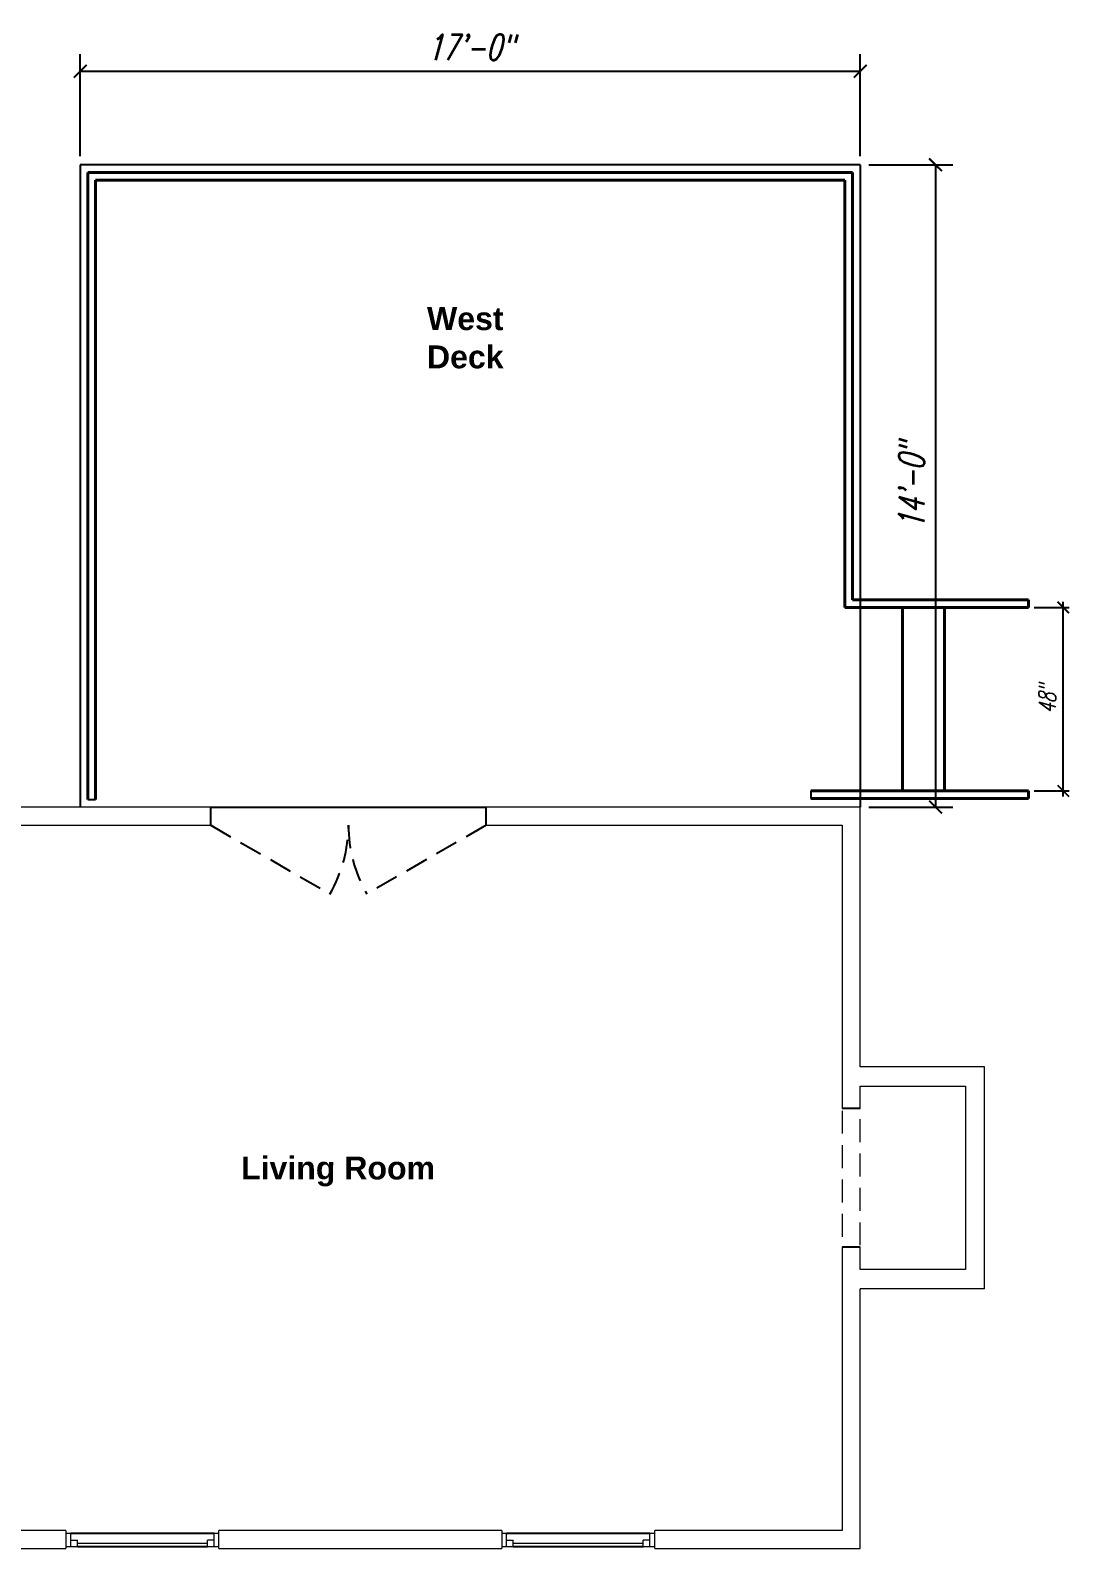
# Model space of a CAD drawing. Extents: x -938 to 746, y -693 to 167.
# Drawn here: x 46 to 317.8, y -230 to 167.2 of the extents above; entities that cross this region are included whole.
import ezdxf

# ---------------------------------------------------------------- set-up
doc = ezdxf.new("R2010")
doc.units = 0
doc.header["$LTSCALE"] = 48
doc.header["$MEASUREMENT"] = 0
doc.linetypes.add('HIDDEN2', pattern=[0.1875, 0.125, -0.0625])
doc.layers.get('Defpoints').update_dxf_attribs({"color": 11})
for name, color, linetype in [('A-Deck-Edge', 2, 'Continuous'), ('A-Deck-Guardrail', 1, 'Continuous'), ('A-DOOR-exs', 30, 'HIDDEN2'), ('A-Stair', 1, 'Continuous'), ('A-WALL-ext-exs', 2, 'Continuous'), ('A-Window-exs', 151, 'Continuous'), ('Dim48', 1, 'Continuous'), ('Dim72', 1, 'Continuous'), ('Layer1', 1, 'Continuous')]:
    doc.layers.add(name, color=color, linetype=linetype)
doc.layers.add('Text-Room Names', color=11, linetype='Continuous', plot=False)
doc.styles.add('Arial_B', font='arialbd.ttf', dxfattribs={"height": 6})
doc.styles.add('ROMANS', font='romans.shx', dxfattribs={"width": 0.7, "oblique": 15})
doc.dimstyles.new('Dim48-in', dxfattribs={"dimscale": 48, "dimtxt": 0.09375, "dimasz": 0.0625, "dimexe": 0.03125, "dimexo": 0.03125, "dimgap": 0.03125, "dimtad": 1, "dimdec": 3, "dimzin": 7, "dimdsep": 46, "dimlunit": 5, "dimtxsty": 'ROMANS', "dimblk1": 'ARCHTICK', "dimblk2": 'ARCHTICK', "dimsah": 1, "dimcen": 0.125, "dimdle": 0.03125, "dimclrd": 256, "dimclre": 256, "dimclrt": 3, "dimadec": 0, "dimazin": 0, "dimtfac": 1, "dimtdec": 3, "dimtmove": 1, "dimatfit": 1, "dimldrblk": 'ARCHTICK', "dimfxl": 1, "dimfrac": 2, "dimtolj": 1, "dimtzin": 0, "dimarcsym": 0})
doc.dimstyles.new('Dim72', dxfattribs={"dimscale": 72, "dimtxt": 0.09375, "dimasz": 0.046875, "dimexe": 0.0625, "dimexo": 0.03125, "dimgap": 0.03125, "dimtad": 1, "dimdec": 3, "dimzin": 1, "dimdsep": 46, "dimlunit": 4, "dimtxsty": 'ROMANS', "dimblk": 'ARCHTICK', "dimcen": 12, "dimclrd": 256, "dimclre": 256, "dimclrt": 3, "dimadec": 4, "dimazin": 0, "dimtfac": 1, "dimtdec": 3, "dimtmove": 1, "dimatfit": 2, "dimldrblk": 'ARCHTICK', "dimfxl": 1, "dimtolj": 1, "dimtzin": 0, "dimarcsym": 0})

# ---------------------------------------------------------------- blocks, each defined once
blk = doc.blocks.new('_ARCHTICK')
at = {"color": 0, "linetype": 'ByBlock', "ltscale": 48, "const_width": 0.15}
blk.add_lwpolyline([(-0.5, -0.5), (0.5, 0.5)], dxfattribs=at)
blk = doc.blocks.new('*D74')
at = {"layer": 'Defpoints', "color": 0, "transparency": 16777216}
for p in [(263, 156.49), (59, 132), (263, 132)]:
    blk.add_point(p, dxfattribs=at)
at = {"layer": 'Dim72', "lineweight": -2, "transparency": 16777216}
for p, q in [((59, 134.25), (59, 160.99)), ((263, 134.25), (263, 160.99)), ((59, 156.49), (263, 156.49))]:
    blk.add_line(p, q, dxfattribs=at)
at = {"layer": 'Dim72', "lineweight": -2, "transparency": 16777216, "xscale": 3.375, "yscale": 3.375, "zscale": 3.375, "rotation": 180}
blk.add_blockref('_ARCHTICK', (59, 156.49), dxfattribs=at)
at = {"layer": 'Dim72', "lineweight": -2, "transparency": 16777216, "xscale": 3.375, "yscale": 3.375, "zscale": 3.375}
blk.add_blockref('_ARCHTICK', (263, 156.49), dxfattribs=at)
at = {"layer": 'Dim72', "color": 3, "transparency": 16777216, "insert": (161, 162.76), "char_height": 6.75, "attachment_point": 5, "style": 'ROMANS'}
blk.add_mtext('\\A1;17\'-0"', dxfattribs=at)
blk = doc.blocks.new('*D75')
at = {"layer": 'Defpoints', "color": 0, "transparency": 16777216}
for p in [(263, 132), (263, -36), (282.69, -36)]:
    blk.add_point(p, dxfattribs=at)
at = {"layer": 'Dim72', "lineweight": -2, "transparency": 16777216}
for p, q in [((265.25, 132), (287.19, 132)), ((282.69, 132), (282.69, -36)), ((265.25, -36), (287.19, -36))]:
    blk.add_line(p, q, dxfattribs=at)
at = {"layer": 'Dim72', "lineweight": -2, "transparency": 16777216, "xscale": 3.375, "yscale": 3.375, "zscale": 3.375}
for p, rotation in [((282.69, 132), 90), ((282.69, -36), 270)]:
    blk.add_blockref('_ARCHTICK', p, dxfattribs=dict(at, rotation=rotation))
at = {"layer": 'Dim72', "color": 3, "transparency": 16777216, "insert": (276.42, 48), "char_height": 6.75, "attachment_point": 5, "rotation": 90, "style": 'ROMANS'}
blk.add_mtext('\\A1;14\'-0"', dxfattribs=at)
blk = doc.blocks.new('*D119')
at = {"layer": 'Defpoints', "color": 0, "transparency": 16777216}
for p in [(307, 16.22), (316.09, 16.22), (307, -31.78)]:
    blk.add_point(p, dxfattribs=at)
at = {"layer": 'Dim48', "lineweight": -2, "transparency": 16777216}
for p, q in [((308.5, 16.22), (317.59, 16.22)), ((316.09, -33.28), (316.09, 17.72)), ((308.5, -31.78), (317.59, -31.78))]:
    blk.add_line(p, q, dxfattribs=at)
at = {"layer": 'Dim48', "lineweight": -2, "transparency": 16777216, "xscale": 3, "yscale": 3, "zscale": 3}
for p, rotation in [((316.09, 16.22), 90), ((316.09, -31.78), 270)]:
    blk.add_blockref('_ARCHTICK', p, dxfattribs=dict(at, rotation=rotation))
at = {"layer": 'Dim48', "color": 3, "transparency": 16777216, "insert": (311.91, -7.78), "char_height": 4.5, "attachment_point": 5, "rotation": 90, "style": 'ROMANS'}
blk.add_mtext('\\A1;48"', dxfattribs=at)

msp = doc.modelspace()

# ---------------------------------------------------------------- linework, layer by layer
at = {"layer": 'A-Deck-Edge'}
for p, q in [((263, 132), (59, 132)), ((59, 132), (59, -36)), ((263, 132), (263, -36))]:
    msp.add_line(p, q, dxfattribs=at)
at = {"layer": 'A-Deck-Guardrail', "lineweight": 40}
for p, q in [((261, 130), (61, 130)), ((61, 130), (61, -34)), ((259, 128), (63, 128)), ((63, 128), (63, -34)), ((259, 16.2178), (259, 128)), ((261, 18.2178), (261, 130))]:
    msp.add_line(p, q, dxfattribs=at)
at = {"layer": 'A-Deck-Guardrail'}
msp.add_line((61, -34), (63, -34), dxfattribs=at)
at = {"layer": 'A-DOOR-exs'}
for p, q in [((93.125, -40.75), (124.3019, -58.75)), ((165.125, -40.75), (133.9481, -58.75))]:
    msp.add_line(p, q, dxfattribs=at)
for centre, start, end in [((93.125, -40.75), 330, 0), ((165.125, -40.75), 180, 210)]:
    msp.add_arc(centre, 36, start, end, dxfattribs=at)
at = {"layer": 'A-Stair', "lineweight": 40}
for p, q in [((274, 16.2178), (259, 16.2178)), ((307, 18.2178), (261, 18.2178)), ((285, 16.2178), (274, 16.2178)), ((274, -31.7822), (274, 16.2178)), ((296, 16.2178), (285, 16.2178)), ((285, -31.7822), (285, 16.2178)), ((307, 16.2178), (296, 16.2178)), ((307, 16.2178), (307, 18.2178)), ((274, -31.7822), (250.1025, -31.7822)), ((307, -33.7822), (250.1025, -33.7822)), ((285, -31.7822), (274, -31.7822)), ((296, -31.7822), (285, -31.7822)), ((307, -31.7822), (296, -31.7822)), ((307, -33.7822), (307, -31.7822))]:
    msp.add_line(p, q, dxfattribs=at)
at = {"layer": 'A-Stair'}
msp.add_line((250.1025, -31.7822), (250.1025, -33.7822), dxfattribs=at)
at = {"layer": 'A-WALL-ext-exs', "lineweight": 9}
for p, q in [((93.125, -36), (0, -36)), ((263, -36), (165.125, -36)), ((263, -104), (263, -36)), ((-4.75, -40.75), (93.125, -40.75)), ((165.125, -40.75), (258.25, -40.75)), ((258.25, -40.75), (258.25, -114.8561)), ((295.5, -104), (263, -104)), ((295.5, -162), (295.5, -104)), ((263, -109), (290.5, -109)), ((263, -114.8561), (263, -109)), ((290.5, -109), (290.5, -157)), ((258.25, -151.1439), (258.25, -225.25)), ((263, -157), (263, -151.1439)), ((290.5, -157), (263, -157)), ((263, -230), (263, -162)), ((295.5, -162), (263, -162)), ((55.25, -225.25), (-4.75, -225.25)), ((55.25, -225.25), (55.25, -230)), ((169.25, -225.25), (95.25, -225.25)), ((95.25, -230), (95.25, -225.25)), ((169.25, -225.25), (169.25, -230)), ((258.25, -225.25), (209.25, -225.25)), ((209.25, -230), (209.25, -225.25)), ((0, -230), (55.25, -230)), ((95.25, -230), (169.25, -230)), ((209.25, -230), (263, -230))]:
    msp.add_line(p, q, dxfattribs=at)
at = {"layer": 'A-WALL-ext-exs'}
for p, q in [((93.125, -40.75), (93.125, -36)), ((165.125, -40.75), (165.125, -36)), ((263, -114.8561), (258.25, -114.8561)), ((263, -151.1439), (258.25, -151.1439))]:
    msp.add_line(p, q, dxfattribs=at)
at = {"layer": 'A-WALL-ext-exs', "linetype": 'HIDDEN2', "lineweight": 9}
for p, q in [((258.25, -115.4279), (258.25, -150.7104)), ((263, -150.651), (263, -115.6172))]:
    msp.add_line(p, q, dxfattribs=at)
at = {"layer": 'A-Window-exs', "lineweight": 9}
for p, q in [((56.5, -226), (55.25, -226)), ((56.5, -229.5), (56.5, -226)), ((95.25, -226), (94, -226)), ((94, -229.5), (94, -226)), ((170.5, -226), (169.25, -226)), ((170.5, -229.5), (170.5, -226)), ((209.25, -226), (208, -226)), ((208, -229.5), (208, -226)), ((58.25, -229.5), (55.25, -229.5)), ((56.5, -227.75), (58.25, -227.75)), ((58.25, -229.5), (58.25, -227.75)), ((92.25, -228.625), (58.25, -228.625)), ((92.25, -229.5), (92.25, -227.75)), ((94, -227.75), (92.25, -227.75)), ((95.25, -229.5), (92.25, -229.5)), ((172.25, -229.5), (169.25, -229.5)), ((170.5, -227.75), (172.25, -227.75)), ((172.25, -229.5), (172.25, -227.75)), ((206.25, -228.625), (172.25, -228.625)), ((206.25, -229.5), (206.25, -227.75)), ((208, -227.75), (206.25, -227.75)), ((209.25, -229.5), (206.25, -229.5))]:
    msp.add_line(p, q, dxfattribs=at)
at = {"layer": 'A-Window-exs', "color": 8}
for p, q in [((94, -226), (56.5, -226)), ((208, -226), (170.5, -226)), ((92.25, -229.5), (58.25, -229.5)), ((206.25, -229.5), (172.25, -229.5))]:
    msp.add_line(p, q, dxfattribs=at)
at = {"layer": 'Layer1'}
msp.add_line((93.125, -36), (165.125, -36), dxfattribs=at)

# ---------------------------------------------------------------- texts
at = {"layer": 'Text-Room Names', "char_height": 6, "attachment_point": 1, "style": 'Arial_B'}
for s, insert, width in [('\\pxqc;West Deck', (141.1356, 94.7737), 37.1175), ('Living Room', (101.0515, -127.4192), 61.6605)]:
    msp.add_mtext(s, dxfattribs=dict(at, insert=insert, width=width))

# ---------------------------------------------------------------- dimensions: what is measured, and where the dimension line sits
at = {"layer": 'Dim48'}
dim = msp.add_linear_dim(base=(316.0924, 16.2178), p1=(307, -31.7822), p2=(307, 16.2178), angle=270, dimstyle='Dim48-in', override={"dimpost": '"'}, dxfattribs=at)
dim.commit()
dim.dimension.update_dxf_attribs({"geometry": '*D119', "text_midpoint": (311.9138, -7.7822)})
at = {"layer": 'Dim72'}
dim = msp.add_linear_dim(base=(263, 156.4879), p1=(59, 132), p2=(263, 132), dimstyle='Dim72', dxfattribs=at)
dim.commit()
dim.dimension.update_dxf_attribs({"geometry": '*D74', "text_midpoint": (161, 162.7558)})
dim = msp.add_linear_dim(base=(282.6862, -36), p1=(263, 132), p2=(263, -36), angle=90, dimstyle='Dim72', dxfattribs=at)
dim.commit()
dim.dimension.update_dxf_attribs({"geometry": '*D75', "text_midpoint": (276.4183, 48)})

doc.saveas('drawing.dxf')
